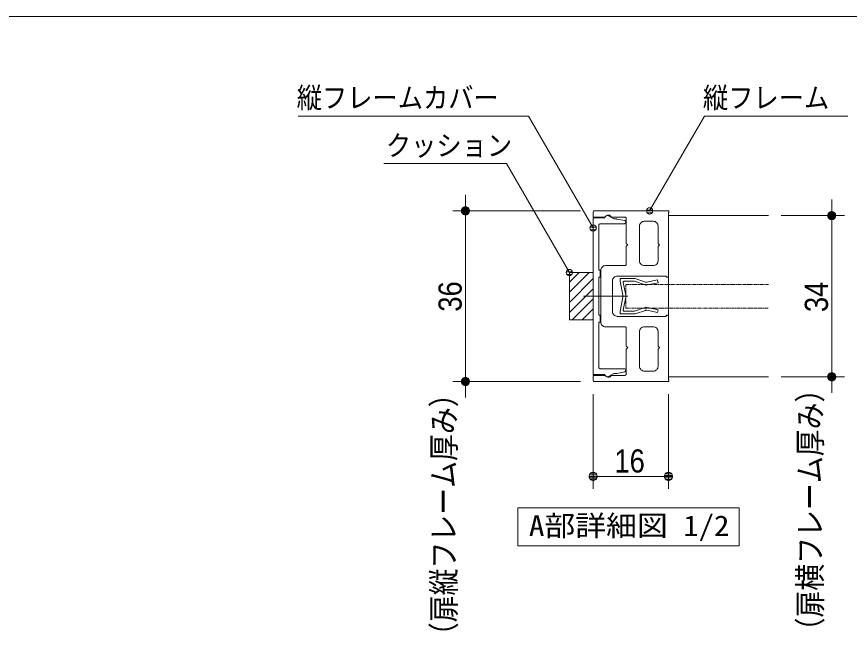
# Model space of a CAD drawing. Units: millimetres, scale not verified. Extents: x -6062 to 6062, y -3045 to 3045.
# Drawn here: x -4520 to -3203, y 1780 to 2770 of the extents above; entities that cross this region are included whole.
import ezdxf
from ezdxf.enums import TextEntityAlignment as Align

# ---------------------------------------------------------------- set-up
doc = ezdxf.new("R2010")
doc.units = ezdxf.units.MM
doc.header["$LTSCALE"] = 20
doc.linetypes.add('DOUBLE_CHAIN1', pattern=[8.8, 5, -1, 0.6, -0.6, 0.6, -1])
for name, color, linetype, lineweight in [('0-0_2寸法-1', 7, 'Continuous', 9), ('0-1_0', 7, 'Continuous', 9), ('0-2_2寸法-3', 7, 'Continuous', 9), ('0-3_2寸法-2', 7, 'Continuous', 9), ('0-4_1図面枠', 7, 'Continuous', 9), ('0-5_3一般', 7, 'Continuous', 9)]:
    doc.layers.add(name, color=color, linetype=linetype, lineweight=lineweight)
doc.styles.add('ＭＳ ゴシック', font='')
doc.styles.add('ＭＳ Ｐゴシック', font='')
doc.styles.get('ＭＳ ゴシック').set_extended_font_data('MS Gothic')
doc.styles.get('ＭＳ Ｐゴシック').set_extended_font_data('MS PGothic')

# ---------------------------------------------------------------- blocks, each defined once
blk = doc.blocks.new('_Dot')
at = {"layer": '0-1_0'}
for p, q in [((-10, 0), (-20, 0)), ((9.78, 2), (-9.78, 2)), ((7.99, 6), (-7.99, 6)), ((9.16, -3.98), (-9.16, -3.98)), ((6, -7.98), (-6, -7.98))]:
    blk.add_line(p, q, dxfattribs=at)
for points in [[(10, 0), (9.92, 1.25), (9.69, 2.49), (9.3, 3.68), (8.76, 4.82), (8.09, 5.88), (7.29, 6.85), (6.37, 7.71), (5.36, 8.44), (4.26, 9.05), (3.09, 9.51), (1.87, 9.82), (0.63, 9.98), (-0.63, 9.98), (-1.87, 9.82), (-3.09, 9.51), (-4.26, 9.05), (-5.36, 8.44), (-6.37, 7.71), (-7.29, 6.85), (-8.09, 5.88), (-8.76, 4.82), (-9.3, 3.68), (-9.69, 2.49), (-9.92, 1.25), (-10, 0), (0, 0)], [(-10, 0), (-9.92, -1.25), (-9.69, -2.49), (-9.3, -3.68), (-8.76, -4.82), (-8.09, -5.88), (-7.29, -6.85), (-6.37, -7.71), (-5.36, -8.44), (-4.26, -9.05), (-3.09, -9.51), (-1.87, -9.82), (-0.63, -9.98), (0.63, -9.98), (1.87, -9.82), (3.09, -9.51), (4.26, -9.05), (5.36, -8.44), (6.37, -7.71), (7.29, -6.85), (8.09, -5.88), (8.76, -4.82), (9.3, -3.68), (9.69, -2.49), (9.92, -1.25), (10, 0), (0, 0)]]:
    blk.add_lwpolyline(points, close=True, dxfattribs=at)
blk = doc.blocks.new('グループ-2')
at = {"layer": '0-2_2寸法-3'}
blk.add_lwpolyline([(-31792.5, 38654.4), (-38792.5, 38654.4), (-38792.5, 39854.4), (-31792.5, 39854.4)], close=True, dxfattribs=at)
at = {"layer": '0-2_2寸法-3', "style": 'ＭＳ ゴシック', "width": 1.1}
blk.add_text('A部詳細図 1/2', height=650.9, dxfattribs=at).set_placement((-38439.4, 38772), align=Align.BOTTOM_LEFT)
blk = doc.blocks.new('グループ-3')
at = {"layer": '0-5_3一般'}
for p, q in [((-35555, 47071.9), (-35555, 47116.9)), ((-35510, 47116.9), (-35555, 47116.9)), ((-35555, 47026.9), (-35555, 47071.9)), ((-35555, 47026.9), (-35467.6, 46582.4)), ((-35510, 47116.9), (-35094.9, 47116.9)), ((-35458.2, 46991.3), (-35377.6, 46582.4)), ((-35428.8, 47026.9), (-35105, 47026.9)), ((-34790.7, 46920.9), (-35105, 47026.9)), ((-35075.7, 47112.5), (-34752.2, 47002.3)), ((-34790.7, 46920.9), (-34745, 46899.4)), ((-34752.2, 47002.3), (-34734, 46993.7)), ((-34695.6, 46909.8), (-34745, 46899.4)), ((-34714.2, 46997.9), (-34734, 46993.7)), ((-35555, 46081.9), (-35467.6, 46526.3)), ((-35458.2, 46117.5), (-35377.6, 46526.3)), ((-35105, 46081.9), (-34790.7, 46187.8)), ((-34790.7, 46187.8), (-34745, 46209.4)), ((-34752.2, 46106.4), (-34734, 46115)), ((-34695.6, 46198.9), (-34745, 46209.4)), ((-34714.2, 46110.8), (-34734, 46115)), ((-35555, 46036.9), (-35555, 46081.9)), ((-35555, 46036.9), (-35555, 45991.9)), ((-35510, 45991.9), (-35555, 45991.9)), ((-35094.9, 45991.9), (-35510, 45991.9)), ((-35428.8, 46081.9), (-35105, 46081.9)), ((-34752.2, 46106.4), (-35075.7, 45996.2))]:
    blk.add_line(p, q, dxfattribs=at)
at = {"layer": '0-5_3一般', "linetype": 'DOUBLE_CHAIN1'}
blk.add_lwpolyline([(-30860, 46929.4), (-35375, 46929.4), (-35375, 46179.4), (-30860, 46179.4)], dxfattribs=at)
at = {"layer": '0-5_3一般'}
for points in [[(-34714.2, 46997.9), (-34373.6, 47069.9), (-34355, 46981.9), (-34695.6, 46909.8)], [(-34695.6, 46198.9), (-34355, 46126.9), (-34373.6, 46038.8), (-34714.2, 46110.8)]]:
    blk.add_lwpolyline(points, dxfattribs=at)
for centre, radius, start, end in [((-35510, 47071.9), 45, 135, 180), ((-35510, 47071.9), 45, 90, 135), ((-35428.8, 46996.9), 30, 140.3825, 190.76501), ((-35428.8, 46996.9), 30, 90, 140.3825), ((-35094.9, 47071.9), 45, 77.36114, 90), ((-35094.9, 47071.9), 45, 64.72228, 77.36114), ((-34726.6, 47056.6), 150, 244.72228, 263.33323), ((-34726.6, 47056.6), 60, 244.72228, 263.33323), ((-34726.6, 47056.6), 150, 263.33323, 281.94418), ((-34726.6, 47056.6), 60, 263.33323, 281.94418), ((-35615, 46554.4), 150, 5.3825, 10.76501), ((-35615, 46554.4), 150, 349.23499, 354.6175), ((-35615, 46554.4), 150, 0, 5.3825), ((-35615, 46554.4), 150, 354.6175, 0), ((-35525, 46554.4), 150, 5.3825, 10.76501), ((-35525, 46554.4), 150, 349.23499, 354.6175), ((-35525, 46554.4), 150, 0, 5.3825), ((-35525, 46554.4), 150, 354.6175, 0), ((-35428.8, 46111.9), 30, 169.23499, 219.6175), ((-34726.6, 46052.1), 150, 96.66677, 115.27772), ((-34726.6, 46052.1), 60, 96.66677, 115.27772), ((-34726.6, 46052.1), 150, 78.05582, 96.66677), ((-34726.6, 46052.1), 60, 78.05582, 96.66677), ((-35510, 46036.9), 45, 180, 225), ((-35510, 46036.9), 45, 225, 270), ((-35428.8, 46111.9), 30, 219.6175, 270), ((-35094.9, 46036.9), 45, 270, 282.63886), ((-35094.9, 46036.9), 45, 282.63886, 295.27772)]:
    blk.add_arc(centre, radius, start, end, dxfattribs=at)
blk = doc.blocks.new('グループ-4')
at = {"layer": '0-5_3一般'}
for p, q in [((-36230, 47379.4), (-36230, 48804.4)), ((-36185, 48849.4), (-35420, 48849.4)), ((-35411.2, 48946.6), (-35660.4, 48996.4)), ((-35375, 48894.4), (-35375, 48902.5)), ((-36230, 45954.4), (-36230, 47154.4)), ((-35812.7, 46554.4), (-36712.7, 46554.4)), ((-36230, 44304.4), (-36230, 45729.4)), ((-35420, 44259.4), (-36185, 44259.4)), ((-35660.4, 44112.3), (-35411.2, 44162.1)), ((-35375, 44206.2), (-35375, 44214.4))]:
    blk.add_line(p, q, dxfattribs=at)
for points in [[(-36035, 49029.4), (-36410, 49029.4), (-36410, 44079.4), (-36035, 44079.4)], [(-35689.9, 48999.4), (-35758, 48999.4), (-35922.5, 49094.3)], [(-36230, 47154.4), (-36185, 47154.4), (-36185, 47379.4), (-36230, 47379.4)], [(-36230, 45729.4), (-36185, 45729.4), (-36185, 45954.4), (-36230, 45954.4)], [(-35922.5, 44014.4), (-35758, 44109.4), (-35689.9, 44109.4)]]:
    blk.add_lwpolyline(points, dxfattribs=at)
for centre, radius, start, end in [((-35960, 49029.4), 75, 120, 180), ((-35960, 49029.4), 75, 60, 120), ((-36185, 48804.4), 45, 135, 180), ((-36185, 48804.4), 45, 90, 135), ((-35689.9, 48849.4), 150, 84.34503, 90), ((-35689.9, 48849.4), 150, 78.69007, 84.34503), ((-35420, 48894.4), 45, 270, 315), ((-35420, 48902.5), 45, 39.34503, 78.69007), ((-35420, 48894.4), 45, 315, 0), ((-35420, 48902.5), 45, 0, 39.34503), ((-36185, 44304.4), 45, 180, 225), ((-36185, 44304.4), 45, 225, 270), ((-35960, 44079.4), 75, 180, 240), ((-35960, 44079.4), 75, 240, 300), ((-35689.9, 44259.4), 150, 270, 275.65497), ((-35689.9, 44259.4), 150, 275.65497, 281.30993), ((-35420, 44214.4), 45, 45, 90), ((-35420, 44206.2), 45, 281.30993, 320.65497), ((-35420, 44214.4), 45, 0, 45), ((-35420, 44206.2), 45, 320.65497, 0)]:
    blk.add_arc(centre, radius, start, end, dxfattribs=at)
blk = doc.blocks.new('グループ-5')
at = {"layer": '0-5_3一般'}
for p, q in [((-36410, 49059.4), (-36410, 49209.4)), ((-36042.2, 49059.4), (-36410, 49059.4)), ((-34040, 49254.4), (-36365, 49254.4)), ((-35405, 49059.4), (-35835.1, 49059.4)), ((-35360, 49014.4), (-35360, 48226.9)), ((-34025, 47184.4), (-34025, 49194.4)), ((-34010, 49220.3), (-34010, 49224.4)), ((-34940, 48774.4), (-34940, 47671.9)), ((-34790, 48924.4), (-34505, 48924.4)), ((-34355, 48774.4), (-34355, 48226.9)), ((-35315, 48181.9), (-35360, 48226.9)), ((-34310, 48181.9), (-34355, 48226.9)), ((-35360, 48136.9), (-35315, 48181.9)), ((-35360, 48136.9), (-35360, 47566.9)), ((-34355, 48136.9), (-34310, 48181.9)), ((-34355, 48136.9), (-34355, 47671.9)), ((-36020, 47521.9), (-35405, 47521.9)), ((-34790, 47521.9), (-34505, 47521.9)), ((-36170, 47371.9), (-36170, 45736.9)), ((-35795, 47041.9), (-35795, 46066.9)), ((-34070, 47154.4), (-34055, 47154.4)), ((-35315, 46554.4), (-36481.1, 46554.4)), ((-35645, 45916.9), (-34100, 45916.9)), ((-34100, 45916.9), (-34100, 45924.4)), ((-34070, 45954.4), (-34055, 45954.4)), ((-34025, 45924.4), (-34025, 43914.4)), ((-36020, 45586.9), (-35405, 45586.9)), ((-34790, 45586.9), (-34505, 45586.9)), ((-35360, 44971.9), (-35360, 45541.9)), ((-34940, 44334.4), (-34940, 45436.9)), ((-34355, 44971.9), (-34355, 45436.9)), ((-35315, 44926.9), (-35360, 44971.9)), ((-35360, 44881.9), (-35315, 44926.9)), ((-35360, 44094.4), (-35360, 44881.9)), ((-34310, 44926.9), (-34355, 44971.9)), ((-34355, 44881.9), (-34310, 44926.9)), ((-34355, 44334.4), (-34355, 44881.9)), ((-36042.2, 44049.4), (-36410, 44049.4)), ((-36410, 44049.4), (-36410, 43899.4)), ((-35405, 44049.4), (-35835.1, 44049.4)), ((-34790, 44184.4), (-34505, 44184.4)), ((-34040, 43854.4), (-36365, 43854.4)), ((-34010, 43888.4), (-34010, 43884.4))]:
    blk.add_line(p, q, dxfattribs=at)
blk.add_lwpolyline([(-35645, 47191.9), (-34100, 47191.9), (-34100, 47184.4)], dxfattribs=at)
for centre, radius, start, end in [((-36365, 49209.4), 45, 135, 180), ((-36365, 49209.4), 45, 90, 135), ((-36042.2, 49089.4), 30, 270, 298.12551), ((-36042.2, 49089.4), 30, 298.12551, 326.25101), ((-35930, 49014.4), 105, 85.81397, 146.25101), ((-35930, 49014.4), 105, 25.37693, 85.81397), ((-35405, 49014.4), 45, 45, 90), ((-35405, 49014.4), 45, 0, 45), ((-34040, 49224.4), 30, 45, 90), ((-34040, 49220.3), 30, 300, 330), ((-34040, 49224.4), 30, 0, 45), ((-34040, 49220.3), 30, 330, 0), ((-34790, 48774.4), 150, 135, 180), ((-34790, 48774.4), 150, 90, 135), ((-34505, 48774.4), 150, 45, 90), ((-34505, 48774.4), 150, 0, 45), ((-36020, 47371.9), 150, 135, 180), ((-36020, 47371.9), 150, 90, 135), ((-35405, 47566.9), 45, 270, 315), ((-35405, 47566.9), 45, 315, 0), ((-34790, 47671.9), 150, 180, 225), ((-34790, 47671.9), 150, 225, 270), ((-34505, 47671.9), 150, 270, 315), ((-34505, 47671.9), 150, 315, 0), ((-35645, 47041.9), 150, 90, 135), ((-34070, 47184.4), 30, 180, 225), ((-34070, 47184.4), 30, 225, 270), ((-34055, 47184.4), 30, 270, 315), ((-34055, 47184.4), 30, 315, 0), ((-35645, 47041.9), 150, 135, 180), ((-35645, 46066.9), 150, 180, 225), ((-35645, 46066.9), 150, 225, 270), ((-34070, 45924.4), 30, 135, 180), ((-34070, 45924.4), 30, 90, 135), ((-34055, 45924.4), 30, 45, 90), ((-34055, 45924.4), 30, 0, 45), ((-36020, 45736.9), 150, 180, 225), ((-36020, 45736.9), 150, 225, 270), ((-35405, 45541.9), 45, 45, 90), ((-34790, 45436.9), 150, 90, 135), ((-34505, 45436.9), 150, 45, 90), ((-35405, 45541.9), 45, 0, 45), ((-34790, 45436.9), 150, 135, 180), ((-34505, 45436.9), 150, 0, 45), ((-34790, 44334.4), 150, 180, 225), ((-34505, 44334.4), 150, 315, 0), ((-36042.2, 44019.4), 30, 61.87449, 90), ((-36042.2, 44019.4), 30, 33.74899, 61.87449), ((-35930, 44094.4), 105, 213.74899, 274.18603), ((-35930, 44094.4), 105, 274.18603, 334.62307), ((-35405, 44094.4), 45, 270, 315), ((-35405, 44094.4), 45, 315, 0), ((-34790, 44334.4), 150, 225, 270), ((-34505, 44334.4), 150, 270, 315), ((-36365, 43899.4), 45, 180, 225), ((-36365, 43899.4), 45, 225, 270), ((-34040, 43884.4), 30, 270, 315), ((-34040, 43888.4), 30, 30, 60), ((-34040, 43884.4), 30, 315, 0), ((-34040, 43888.4), 30, 0, 30)]:
    blk.add_arc(centre, radius, start, end, dxfattribs=at)
blk.add_blockref('グループ-4', (0, 0), dxfattribs=at)
blk = doc.blocks.new('グループ-6')
at = {"layer": '0-5_3一般'}
blk.add_lwpolyline([(-30860, 44004.4), (-34025, 44004.4), (-34025, 49104.4), (-30860, 49104.4)], dxfattribs=at)
blk = doc.blocks.new('グループ-7')
at = {"layer": '0-5_3一般'}
for p, q in [((-37160, 47000), (-36855.6, 47304.4)), ((-37160, 46680), (-36535.6, 47304.4)), ((-37160, 46360), (-36410, 47110)), ((-37160, 46040), (-36410, 46790)), ((-37075.6, 45804.4), (-36410, 46470)), ((-36755.6, 45804.4), (-36410, 46150)), ((-36435.6, 45804.4), (-36410, 45830))]:
    blk.add_line(p, q, dxfattribs=at)
blk.add_lwpolyline([(-37160, 47304.4), (-36410, 47304.4), (-36410, 45804.4), (-37160, 45804.4)], close=True, dxfattribs=at)
blk.add_lwpolyline([(-37160, 47304.4), (-36410, 47304.4), (-36410, 45804.4), (-37160, 45804.4)], close=True, dxfattribs=at)
for name in ['グループ-5', 'グループ-6', 'グループ-3']:
    blk.add_blockref(name, (0, 0), dxfattribs=at)
blk = doc.blocks.new('グループ-14')
at = {"layer": '0-4_1図面枠'}
blk.add_lwpolyline([(-80000, 55400), (80000, 55400), (80000, -55400), (-80000, -55400)], close=True, dxfattribs=at)
blk = doc.blocks.new('図面枠')
at = {"layer": '0-4_1図面枠'}
blk.add_blockref('グループ-14', (0, 0), dxfattribs=at)

msp = doc.modelspace()

# ---------------------------------------------------------------- linework, layer by layer
at = {"layer": '0-0_2寸法-1'}
for p, q in [((-3628, 2462.72), (-3830, 2462.72)), ((-3310.5, 2455.22), (-3210.5, 2455.22)), ((-3810, 2450.01), (-3810, 2205.43)), ((-3230.5, 2212.93), (-3230.5, 2442.51)), ((-3310.5, 2200.22), (-3210.5, 2200.22)), ((-3628, 2192.72), (-3830, 2192.72)), ((-3608, 2172.72), (-3608, 2022.72)), ((-3488.75, 2172.72), (-3488.75, 2022.72)), ((-3595.29, 2042.72), (-3501.46, 2042.72))]:
    msp.add_line(p, q, dxfattribs=at)
at = {"layer": '0-2_2寸法-3'}
for p, q in [((-3513.67, 2463.71), (-3523.46, 2463.71)), ((-3518.39, 2467.71), (-3518.73, 2467.71)), ((-3518.39, 2467.71), (-3518.73, 2467.71)), ((-3514.57, 2459.71), (-3522.56, 2459.71)), ((-3607.83, 2440.71), (-3608.17, 2440.71)), ((-3607.83, 2440.71), (-3608.17, 2440.71)), ((-3603.11, 2436.71), (-3612.89, 2436.71)), ((-3604, 2432.71), (-3612, 2432.71)), ((-3640.61, 2366.21), (-3650.39, 2366.21)), ((-3641.5, 2362.21), (-3649.5, 2362.21)), ((-3645.33, 2370.21), (-3645.67, 2370.21)), ((-3645.33, 2370.21), (-3645.67, 2370.21))]:
    msp.add_line(p, q, dxfattribs=at)
for points in [[(-3608, 2435.72), (-3710.19, 2612.72), (-4074.63, 2612.72)], [(-3518.56, 2462.72), (-3431.96, 2612.72), (-3205.08, 2612.72)], [(-3645.5, 2365.22), (-3745.09, 2537.72), (-3939.18, 2537.72)]]:
    msp.add_lwpolyline(points, dxfattribs=at)
for centre in [(-3518.56, 2462.72), (-3518.56, 2462.72), (-3608, 2435.72), (-3608, 2435.72), (-3645.5, 2365.22), (-3645.5, 2365.22)]:
    msp.add_circle(centre, 5.01, dxfattribs=at)
at = {"layer": '0-3_2寸法-2'}
for p, q in [((-3810, 2475.43), (-3810, 2488.14)), ((-3230.5, 2467.93), (-3230.5, 2480.64)), ((-3628, 2462.72), (-3830, 2462.72)), ((-3810, 2462.72), (-3810, 2192.72)), ((-3310.5, 2455.22), (-3210.5, 2455.22)), ((-3230.5, 2200.22), (-3230.5, 2455.22)), ((-3310.5, 2200.22), (-3210.5, 2200.22)), ((-3628, 2192.72), (-3830, 2192.72)), ((-3230.5, 2187.51), (-3230.5, 2174.79)), ((-3810, 2180.01), (-3810, 2167.29))]:
    msp.add_line(p, q, dxfattribs=at)

# ---------------------------------------------------------------- block references
at = {"layer": '0-0_2寸法-1', "xscale": 0.6356201, "yscale": 0.6356201}
for p, rotation in [((-3810, 2462.72), 90), ((-3230.5, 2455.22), 90), ((-3810, 2192.72), 270), ((-3230.5, 2200.22), 270), ((-3608, 2042.72), 180)]:
    msp.add_blockref('_Dot', p, dxfattribs=dict(at, rotation=rotation))
msp.add_blockref('_Dot', (-3488.75, 2042.72), dxfattribs=at)
at = {"layer": '0-2_2寸法-3', "xscale": 0.05, "yscale": 0.05}
msp.add_blockref('グループ-2', (-1787.5, 0), dxfattribs=at)
at = {"layer": '0-3_2寸法-2', "xscale": 0.6356201, "yscale": 0.6356201}
for p, rotation in [((-3810, 2462.72), 270), ((-3230.5, 2455.22), 270), ((-3230.5, 2200.22), 90), ((-3810, 2192.72), 90)]:
    msp.add_blockref('_Dot', p, dxfattribs=dict(at, rotation=rotation))
at = {"layer": '0-4_1図面枠', "xscale": 0.05, "yscale": 0.05}
msp.add_blockref('図面枠', (-1787.5, 0), dxfattribs=at)
at = {"layer": '0-5_3一般', "xscale": 0.05, "yscale": 0.05}
msp.add_blockref('グループ-7', (-1787.5, 0), dxfattribs=at)

# ---------------------------------------------------------------- texts
at = {"layer": '0-0_2寸法-1', "style": 'ＭＳ Ｐゴシック', "width": 0.9}
for s, p in [('36', (-3804.94, 2303.23)), ('34', (-3225.44, 2302.64))]:
    msp.add_text(s, height=36.66, rotation=90, dxfattribs=at).set_placement(p, align=Align.BOTTOM_LEFT)
msp.add_text('16', height=36.66, dxfattribs=at).set_placement((-3574.2, 2037.76), align=Align.BOTTOM_LEFT)
at = {"layer": '0-2_2寸法-3', "style": 'ＭＳ ゴシック', "width": 0.9}
for s, p in [('縦フレームカバー', (-4076.93, 2615.69)), ('縦フレーム', (-3434.26, 2615.69)), ('クッション', (-3935.84, 2540.11))]:
    msp.add_text(s, height=32.55, dxfattribs=at).set_placement(p, align=Align.BOTTOM_LEFT)
at = {"layer": '0-3_2寸法-2', "style": 'ＭＳ Ｐゴシック', "width": 0.85}
for s, p in [('（扉縦フレーム厚み）', (-3814.98, 1769.27)), ('（扉横フレーム厚み）', (-3235.48, 1776.75))]:
    msp.add_text(s, height=36.69, rotation=90, dxfattribs=at).set_placement(p, align=Align.BOTTOM_LEFT)

doc.saveas('drawing.dxf')
